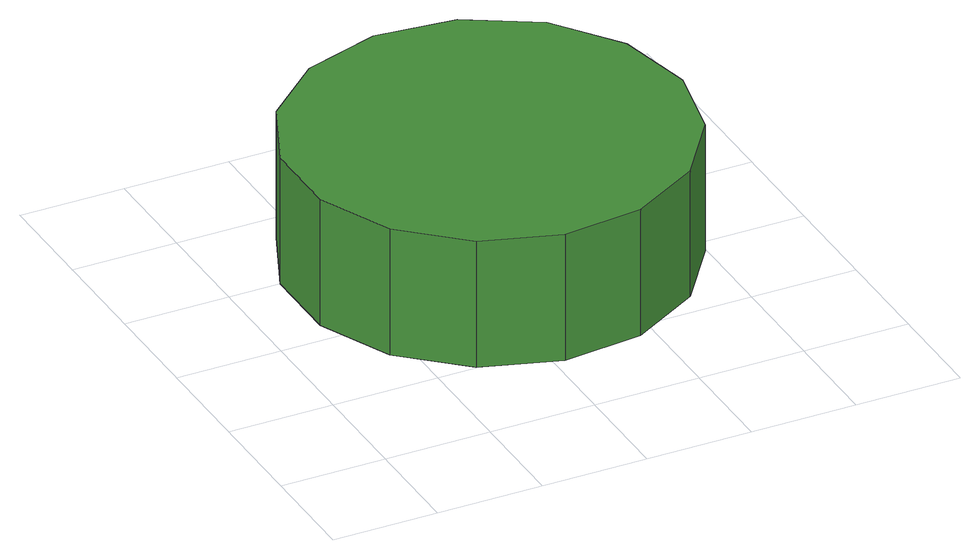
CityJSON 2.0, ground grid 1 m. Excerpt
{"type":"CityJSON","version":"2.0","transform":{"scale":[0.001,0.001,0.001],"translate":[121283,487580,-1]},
"CityObjects":{
"tree1":{"type":"SolitaryVegetationObject","attributes":{"function":"something"},"geometry":[{"type":"MultiSurface","lod":"1","boundaries":[[[0,1,2,3,4,5,6,7,8,9,10,11,12,13,14]],[[15,16,17,18,19,20,21,22,23,24,25,26,27,28,29]],[[0,29,28,1]],[[1,28,27,2]],[[2,27,26,3]],[[3,26,25,4]],[[4,25,24,5]],[[5,24,23,6]],[[6,23,22,7]],[[7,22,21,8]],[[8,21,20,9]],[[9,20,19,10]],[[10,19,18,11]],[[11,18,17,12]],[[12,17,16,13]],[[13,16,15,14]],[[14,15,29,0]]]}]}
},
"vertices":[
[4148,2612,1881],[3988,3364,1881],[3536,3986,1881],[2871,4370,1881],[2106,4450,1881],[1375,4213,1881],[804,3699,1881],[491,2996,1881],[491,2228,1881],[804,1525,1881],[1375,1011,1881],[2106,773,1881],[2871,854,1881],[3536,1238,1881],[3988,1860,1881],[3988,1860,623],[3536,1238,623],[2871,854,623],[2106,773,623],[1375,1011,623],[804,1525,623],[491,2228,623],[491,2996,623],[804,3699,623],[1375,4213,623],[2106,4450,623],[2871,4370,623],[3536,3986,623],[3988,3364,623],[4148,2612,623]
]}
